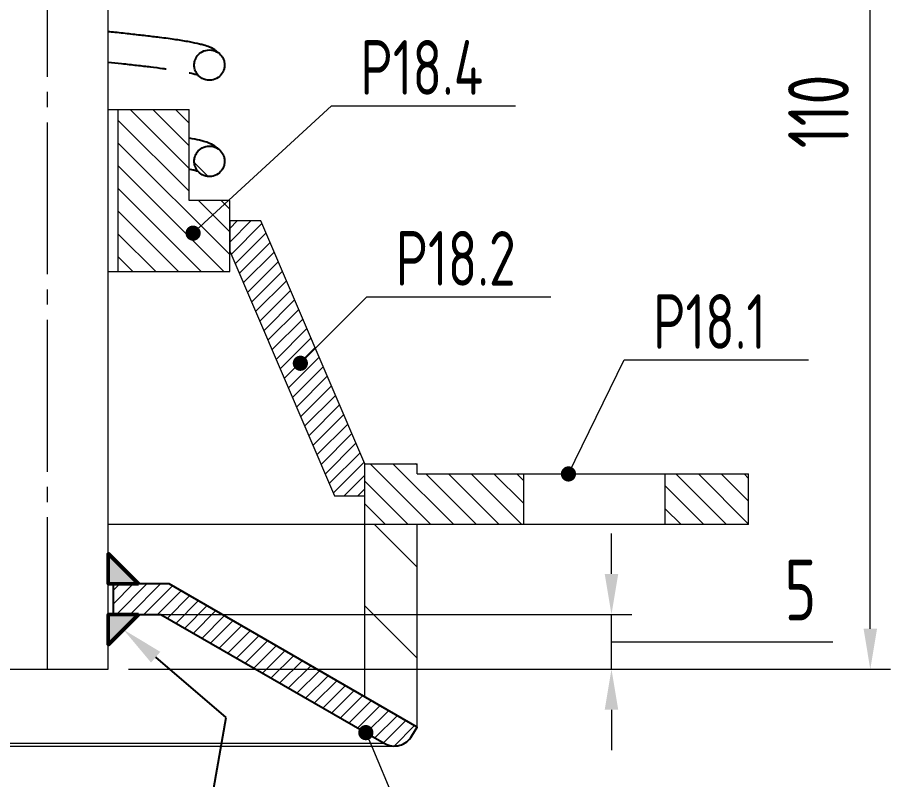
# Model space of a CAD drawing. Header units: millimetres. Extents: x -46397 to 283259, y -8690 to 23983.
# Drawn here: x 185114.6 to 185200.8, y -1747.4 to -1672.2 of the extents above; entities that cross this region are included whole.
import ezdxf
from ezdxf import colors
from ezdxf.entities.mleader import LeaderData, LeaderLine
from ezdxf.math import Vec2, Vec3

# ---------------------------------------------------------------- set-up
doc = ezdxf.new("R2010")
doc.units = ezdxf.units.MM
doc.linetypes.add('EB_DASHDOT', pattern=[39, 30, -3, 3, -3])
doc.layers.get('Defpoints').update_dxf_attribs({"lineweight": 0})
for name, color, linetype, lineweight in [('0.01.TÂM', 20, 'EB_DASHDOT', 5), ('4.KICH THUOC', 3, 'Continuous', 9), ('AM_0', 7, 'Continuous', 50), ('AM_5', 3, 'Continuous', 25), ('mDƯỜNG CƠ BẢN', 255, 'Continuous', 25)]:
    doc.layers.add(name, color=color, linetype=linetype, lineweight=lineweight)
doc.layers.add('DIM', color=8, linetype='Continuous')
doc.styles.add('GHI CHÚ 1', font='isocp_IV25.ttf', dxfattribs={"width": 0.8})
doc.styles.get("Standard").update_dxf_attribs({"font": 'isocp.shx', "width": 0.8})
doc.dimstyles.new('1-30SCALE', dxfattribs={"dimtxt": 75, "dimasz": 75, "dimexe": 37.5, "dimexo": 30, "dimgap": 30, "dimtad": 1, "dimtoh": 1, "dimdec": 0, "dimdsep": 46, "dimtxsty": 'GHI CHÚ 1', "dimcen": 0.09, "dimclrd": 256, "dimclre": 256, "dimclrt": 2, "dimadec": 0, "dimazin": 0, "dimtfac": 1, "dimtdec": 0, "dimtofl": 0, "dimtmove": 0, "dimatfit": 3, "dimfxl": 1, "dimlwd": 0, "dimlwe": 0, "dimarcsym": 0})
pattern_1 = [(45, (96220.0758, 239282.5908), (-0.673519209, 0.673519209), [])]
pattern_2 = [(315, (184650.214, -1177.712), (4.49013, 4.49013), [])]
pattern_3 = [(135, (-55316.1945, -90309.65), (-1.122532015, -1.122532015), [])]

# ---------------------------------------------------------------- blocks, each defined once
blk = doc.blocks.new('*D942')
at = {"layer": 'Defpoints', "color": 0, "transparency": 16777216}
for p in [(185123.553, -1731.1, 1.046), (185173.255, -1731.1), (185123.553, -1736.515, 1.046)]:
    blk.add_point(p, dxfattribs=at)
at = {"layer": 'DIM', "linetype": 'Continuous', "lineweight": 0, "transparency": 16777216}
for p, q in [((185173.255, -1727.1), (185173.255, -1723.1)), ((185125.553, -1731.1), (185175.255, -1731.1)), ((185173.255, -1736.515), (185173.255, -1731.1)), ((185173.255, -1733.807), (185188.725, -1733.807)), ((185188.725, -1733.807), (185195.104, -1733.807)), ((185125.553, -1736.515), (185175.255, -1736.515)), ((185173.255, -1740.515), (185173.255, -1744.515))]:
    blk.add_line(p, q, dxfattribs=at)
at = {"layer": 'DIM', "transparency": 16777216}
for points in [[(185172.588, -1727.1), (185173.921, -1727.1), (185173.255, -1731.1)], [(185172.588, -1740.515), (185173.921, -1740.515), (185173.255, -1736.515)]]:
    blk.add_solid(points, dxfattribs=at)
at = {"layer": 'DIM', "color": 2, "transparency": 16777216, "insert": (185191.914, -1728.69), "char_height": 6, "attachment_point": 5, "style": 'GHI CHÚ 1'}
blk.add_mtext('5', dxfattribs=at)
blk = doc.blocks.new('*D943')
at = {"layer": 'Defpoints', "color": 0, "transparency": 16777216}
for p in [(185123.553, -1626.356), (185198.813, -1626.356), (185123.553, -1736.515, 1.046)]:
    blk.add_point(p, dxfattribs=at)
at = {"layer": 'DIM', "linetype": 'Continuous', "lineweight": 0, "transparency": 16777216}
for p, q in [((185125.553, -1626.356), (185200.813, -1626.356)), ((185198.813, -1732.515), (185198.813, -1630.356)), ((185125.553, -1736.515), (185200.813, -1736.515))]:
    blk.add_line(p, q, dxfattribs=at)
at = {"layer": 'DIM', "transparency": 16777216}
for points in [[(185198.147, -1630.356), (185199.48, -1630.356), (185198.813, -1626.356)], [(185198.147, -1732.515), (185199.48, -1732.515), (185198.813, -1736.515)]]:
    blk.add_solid(points, dxfattribs=at)
at = {"layer": 'DIM', "color": 2, "transparency": 16777216, "insert": (185193.696, -1681.436), "char_height": 6, "attachment_point": 5, "rotation": 90, "style": 'GHI CHÚ 1'}
blk.add_mtext('110', dxfattribs=at)
blk = doc.blocks.new('_Dot')
at = {"color": 0, "linetype": 'ByBlock', "lineweight": -2}
blk.add_line((-0.5, 0), (-1, 0), dxfattribs=at)
at = {"color": 0, "linetype": 'ByBlock', "const_width": 0.5}
blk.add_lwpolyline([(-0.25, 0, 1), (0.25, 0, 1)], format="xyb", close=True, dxfattribs=at)
blk = doc.blocks.new('*S932')
at = {"layer": 'AM_5', "linetype": 'Continuous'}
for p, q in [((256654.906, -35283.459, 11.587), (256647.957, -35277.513, 11.587)), ((256651.831, -35301.22, 11.587), (256654.906, -35283.459, 11.587)), ((256623.761, -35301.22, 11.587), (256615.361, -35292.82, 11.587)), ((256623.761, -35301.22, 11.587), (256615.361, -35309.62, 11.587)), ((256651.831, -35301.22, 11.587), (256623.761, -35301.22, 11.587))]:
    blk.add_line(p, q, dxfattribs=at)
at = {"layer": 'AM_5', "color": 2, "linetype": 'Continuous'}
for p, q in [((256640.421, -35301.22, 11.587), (256632.021, -35292.82, 11.587)), ((256632.021, -35292.82, 11.587), (256632.021, -35301.22, 11.587)), ((256632.021, -35301.22, 11.587), (256640.421, -35301.22, 11.587)), ((256632.021, -35301.22, 11.587), (256640.421, -35301.22, 11.587)), ((256640.421, -35301.22, 11.587), (256632.021, -35309.62, 11.587)), ((256632.021, -35309.62, 11.587), (256632.021, -35301.22, 11.587))]:
    blk.add_line(p, q, dxfattribs=at)
blk.add_circle((256651.831, -35301.22, 11.587), 3.15, dxfattribs=at)
at = {"layer": 'AM_5', "linetype": 'Continuous'}
blk.add_trace([(256648.412, -35276.981, 11.587), (256647.502, -35278.045, 11.587), (256644.766, -35274.782, 11.587)], dxfattribs=at)
at = {"layer": 'AM_5', "color": 2, "linetype": 'Continuous', "char_height": 4.2}
for s, insert, attachment_point in [('3', (256630.761, -35299.96, 11.587), 9), ('Type', (256614.101, -35301.22, 11.587), 6), ('3', (256630.761, -35302.48, 11.587), 3)]:
    blk.add_mtext(s, dxfattribs=dict(at, insert=insert, attachment_point=attachment_point))

msp = doc.modelspace()

# ---------------------------------------------------------------- hatches: boundary and pattern name
at = {"linetype": 'Continuous', "lineweight": 18}
h = msp.add_hatch(dxfattribs=at)
h.set_pattern_fill('ANSI31', scale=2, angle=-90, style=0)
h.set_pattern_definition(pattern_2)
edge = h.paths.add_edge_path(flags=0)
edge.add_spline(control_points=[(185135.053, -1686.359), (185135.053, -1683.359), (185132.053, -1683.359), (185132.053, -1686.359), (185132.053, -1689.359), (185135.053, -1689.359), (185135.053, -1686.359)], knot_values=[0, 0, 0, 0, 0.5, 0.5, 0.5, 1, 1, 1, 1], weights=[1, 0.333333, 0.333333, 1, 0.333333, 0.333333, 1], degree=3, periodic=0)
at = {"linetype": 'Continuous', "lineweight": 0}
h = msp.add_hatch(dxfattribs=at)
h.set_pattern_fill('ANSI31', color=251, scale=0.3, style=0)
h.set_pattern_definition(pattern_1)
h.paths.add_polyline_path([(185145.893, -1719.39), (185148.893, -1719.39), (185148.893, -1716.234), (185138.619, -1692.234), (185135.553, -1692.234), (185135.553, -1695.234)], flags=0)
at = {"linetype": 'Continuous', "lineweight": 18}
h = msp.add_hatch(dxfattribs=at)
h.set_pattern_fill('ANSI31', color=251, scale=0.5, angle=90, style=0)
h.set_pattern_definition(pattern_3)
h.paths.add_polyline_path([(185164.553, -1722.234), (185164.553, -1717.234), (185154.053, -1717.234), (185154.053, -1716.234), (185148.893, -1716.234), (185148.893, -1722.234)], flags=0)
h = msp.add_hatch(dxfattribs=at)
h.set_pattern_fill('ANSI31', color=251, scale=0.5, angle=90, style=0)
h.set_pattern_definition(pattern_3)
h.paths.add_polyline_path([(185178.553, -1722.234), (185186.803, -1722.234), (185186.803, -1717.234), (185178.553, -1717.234)], flags=0)
h = msp.add_hatch(dxfattribs=at)
h.set_pattern_fill('ANSI31', color=251, scale=2, angle=-90, style=0)
h.set_pattern_definition(pattern_2)
h.paths.add_polyline_path([(185148.893, -1722.234), (185148.893, -1739.254), (185154.053, -1742.234), (185154.053, -1722.234)], flags=0)
h = msp.add_hatch(dxfattribs=at)
h.set_pattern_fill('ANSI31', color=251, scale=0.3, style=0)
h.set_pattern_definition(pattern_1)
edge = h.paths.add_edge_path()
edge.add_line((185124.053, -1731.1), (185128.768, -1731.1))
edge.add_line((185128.768, -1731.1), (185150.821, -1743.832))
edge.add_arc((185151.821, -1742.1), 2, 240, 330)
edge.add_line((185153.553, -1743.1), (185154.053, -1742.234))
edge.add_line((185154.053, -1742.234), (185129.572, -1728.1))
edge.add_line((185129.572, -1728.1), (185124.053, -1728.1))
edge.add_line((185124.053, -1728.1), (185124.053, -1731.1))
edge = h.paths.add_edge_path()
edge.add_line((185111.053, -1731.1), (185106.337, -1731.1))
edge.add_line((185106.337, -1731.1), (185084.285, -1743.832))
edge.add_arc((185083.285, -1742.1), 2, 210, 300, ccw=False)
edge.add_line((185081.553, -1743.1), (185081.053, -1742.234))
edge.add_line((185081.053, -1742.234), (185105.533, -1728.1))
edge.add_line((185105.533, -1728.1), (185111.053, -1728.1))
edge.add_line((185111.053, -1728.1), (185111.053, -1731.1))
at = {"layer": 'AM_0', "lineweight": 0}
h = msp.add_hatch(dxfattribs=at)
h.set_pattern_fill('ANSI31', color=251, scale=0.5, angle=-90, style=0)
h.set_pattern_definition([(315, (96220.0758, 239282.5908), (1.122532015, 1.122532015), [])])
h.paths.add_polyline_path([(185131.553, -1690.234), (185131.553, -1681.234), (185124.553, -1681.234), (185124.553, -1697.234), (185135.553, -1697.234), (185135.553, -1690.234)])
at = {"layer": 'AM_0'}
h = msp.add_hatch(color=1, dxfattribs=at)
h.dxf.hatch_style = 1
h.set_gradient(color1=(0, 0, 255), color2=(255, 255, 0), name='SPHERICAL')
h.paths.add_polyline_path([(185126.553, -1731.1), (185123.553, -1734.1), (185123.553, -1731.1)])
h.paths.add_polyline_path([(185126.553, -1728.1), (185123.553, -1725.1), (185123.553, -1728.1)])
h.paths.add_polyline_path([(185108.553, -1728.1), (185111.553, -1725.1), (185111.553, -1728.1)])
h.paths.add_polyline_path([(185108.553, -1731.1), (185111.553, -1734.1), (185111.553, -1731.1)])

# ---------------------------------------------------------------- linework, layer by layer
at = {"color": 3, "linetype": 'Continuous', "lineweight": 18}
for p, q in [((185123.553, -1681.234, -0.155), (185131.553, -1681.234, -0.155)), ((185124.553, -1697.234, -0.155), (185124.553, -1681.234, -0.155)), ((185131.553, -1690.234, -0.155), (185131.553, -1681.234, -0.155)), ((185135.553, -1690.234, -0.155), (185131.553, -1690.234, -0.155)), ((185135.553, -1697.234, -0.155), (185135.553, -1690.234, -0.155)), ((185123.553, -1697.234, -0.155), (185135.553, -1697.234, -0.155))]:
    msp.add_line(p, q, dxfattribs=at)
at = {"color": 7, "linetype": 'Continuous', "lineweight": 0}
msp.add_line((185135.553, -1692.234, -0.155), (185135.553, -1695.234, -0.155), dxfattribs=at)
at = {"color": 2, "linetype": 'Continuous', "lineweight": 0}
for p, q in [((185083.285, -1744.1, -0.155), (185151.821, -1744.1, -0.155)), ((185084.285, -1743.832, -0.155), (185150.821, -1743.832, -0.155))]:
    msp.add_line(p, q, dxfattribs=at)
at = {"color": 7, "linetype": 'Continuous', "lineweight": 25}
for points, knots in [([(185134.38, -1675.616, -0.155), (185134.332, -1675.564, -0.155), (185134.134, -1675.344, -0.155), (185133.596, -1675.087, -0.155), (185133.009, -1674.895, -0.155), (185132.448, -1674.753, -0.155), (185131.569, -1674.564, -0.155), (185130.271, -1674.349, -0.155), (185128.801, -1674.155, -0.155), (185127.291, -1673.975, -0.155), (185125.813, -1673.806, -0.155), (185124.559, -1673.669, -0.155), (185123.78, -1673.589, -0.155), (185123.553, -1673.565, -0.155)], [0, 0, 0, 0, 0.025384, 0.10641, 0.175831, 0.238789, 0.361291, 0.498041, 0.638415, 0.743701, 0.849967, 0.956284, 1, 1, 1, 1]), ([(185135.053, -1676.859, -0.155), (185135.053, -1676.734, -0.155), (185135.037, -1676.593, -0.155), (185134.948, -1676.286, -0.155), (185134.873, -1676.119, -0.155), (185134.633, -1675.799, -0.155), (185134.466, -1675.647, -0.155), (185134.051, -1675.425, -0.155), (185133.803, -1675.359, -0.155), (185133.303, -1675.359, -0.155), (185133.054, -1675.425, -0.155), (185132.639, -1675.647, -0.155), (185132.473, -1675.799, -0.155), (185132.233, -1676.119, -0.155), (185132.157, -1676.286, -0.155), (185132.068, -1676.593, -0.155), (185132.053, -1676.734, -0.155), (185132.053, -1676.984, -0.155), (185132.068, -1677.126, -0.155), (185132.157, -1677.433, -0.155), (185132.233, -1677.599, -0.155), (185132.473, -1677.919, -0.155), (185132.639, -1678.072, -0.155), (185133.054, -1678.294, -0.155), (185133.303, -1678.359, -0.155), (185133.803, -1678.359, -0.155), (185134.051, -1678.294, -0.155), (185134.466, -1678.072, -0.155), (185134.633, -1677.919, -0.155), (185134.873, -1677.599, -0.155), (185134.948, -1677.433, -0.155), (185135.037, -1677.126, -0.155), (185135.053, -1676.984, -0.155), (185135.053, -1676.859, -0.155)], [0, 0, 0, 0, 0.0625, 0.0625, 0.125, 0.125, 0.1875, 0.1875, 0.25, 0.25, 0.3125, 0.3125, 0.375, 0.375, 0.4375, 0.4375, 0.5, 0.5, 0.5625, 0.5625, 0.625, 0.625, 0.6875, 0.6875, 0.75, 0.75, 0.8125, 0.8125, 0.875, 0.875, 0.9375, 0.9375, 1, 1, 1, 1]), ([(185123.553, -1676.567, -0.155), (185123.996, -1676.614, -0.155), (185124.974, -1676.718, -0.155), (185126.371, -1676.874, -0.155), (185127.722, -1677.035, -0.155), (185128.688, -1677.151, -0.155), (185129.151, -1677.217, -0.155), (185129.265, -1677.234, -0.155)], [0, 0, 0, 0, 0.2040545, 0.4494864, 0.690006, 0.9239442, 1, 1, 1, 1]), ([(185131.553, -1677.617, -0.155), (185131.572, -1677.621, -0.155), (185131.836, -1677.673, -0.155), (185132.105, -1677.739, -0.155), (185132.351, -1677.822, -0.155), (185132.338, -1677.782, -0.155), (185132.336, -1677.777, -0.155)], [0, 0, 0, 0, 0.0353048, 0.4843563, 0.9256973, 1, 1, 1, 1]), ([(185134.38, -1685.115, -0.155), (185134.332, -1685.063, -0.155), (185134.134, -1684.844, -0.155), (185133.595, -1684.587, -0.155), (185133.011, -1684.394, -0.155), (185132.441, -1684.252, -0.155), (185131.968, -1684.14, -0.155), (185131.561, -1684.072, -0.155), (185131.553, -1684.071, -0.155)], [0, 0, 0, 0, 0.069764, 0.292449, 0.483243, 0.656273, 0.992948, 1, 1, 1, 1]), ([(185135.053, -1686.359, -0.155), (185135.053, -1686.234, -0.155), (185135.037, -1686.092, -0.155), (185134.948, -1685.785, -0.155), (185134.873, -1685.619, -0.155), (185134.633, -1685.299, -0.155), (185134.466, -1685.146, -0.155), (185134.051, -1684.925, -0.155), (185133.803, -1684.859, -0.155), (185133.303, -1684.859, -0.155), (185133.054, -1684.925, -0.155), (185132.639, -1685.146, -0.155), (185132.473, -1685.299, -0.155), (185132.233, -1685.619, -0.155), (185132.157, -1685.785, -0.155), (185132.068, -1686.092, -0.155), (185132.053, -1686.234, -0.155), (185132.053, -1686.484, -0.155), (185132.068, -1686.625, -0.155), (185132.157, -1686.932, -0.155), (185132.233, -1687.099, -0.155), (185132.473, -1687.419, -0.155), (185132.639, -1687.572, -0.155), (185133.054, -1687.793, -0.155), (185133.303, -1687.859, -0.155), (185133.803, -1687.859, -0.155), (185134.051, -1687.793, -0.155), (185134.466, -1687.572, -0.155), (185134.633, -1687.419, -0.155), (185134.873, -1687.099, -0.155), (185134.948, -1686.932, -0.155), (185135.037, -1686.625, -0.155), (185135.053, -1686.484, -0.155), (185135.053, -1686.359, -0.155)], [0, 0, 0, 0, 0.0625, 0.0625, 0.125, 0.125, 0.1875, 0.1875, 0.25, 0.25, 0.3125, 0.3125, 0.375, 0.375, 0.4375, 0.4375, 0.5, 0.5, 0.5625, 0.5625, 0.625, 0.625, 0.6875, 0.6875, 0.75, 0.75, 0.8125, 0.8125, 0.875, 0.875, 0.9375, 0.9375, 1, 1, 1, 1]), ([(185131.553, -1687.116, -0.155), (185131.572, -1687.12, -0.155), (185131.836, -1687.172, -0.155), (185132.105, -1687.238, -0.155), (185132.351, -1687.322, -0.155), (185132.338, -1687.282, -0.155), (185132.336, -1687.276, -0.155)], [0, 0, 0, 0, 0.0353048, 0.4843563, 0.9256973, 1, 1, 1, 1])]:
    msp.add_open_spline(points, degree=3, knots=knots, dxfattribs=at)
at = {"layer": '0.01.TÂM', "lineweight": 0, "ltscale": 0.5}
msp.add_line((185117.553, -1736.515, -0.155), (185117.553, -1626.356, -0.155), dxfattribs=at)
at = {"layer": 'AM_0', "color": 3, "lineweight": 18}
for p, q in [((185138.619, -1692.234, -0.155), (185135.553, -1692.234, -0.155)), ((185148.893, -1716.234, -0.155), (185138.619, -1692.234, -0.155)), ((185135.553, -1695.234, -0.155), (185145.893, -1719.39, -0.155)), ((185148.893, -1739.254, -0.155), (185148.893, -1716.234, -0.155)), ((185148.893, -1716.234, -0.155), (185154.053, -1716.234, -0.155)), ((185154.053, -1717.234, -0.155), (185154.053, -1716.234, -0.155)), ((185154.053, -1717.234, -0.155), (185186.803, -1717.234, -0.155)), ((185164.553, -1717.234, -0.155), (185164.553, -1722.234, -0.155)), ((185178.553, -1722.234, -0.155), (185178.553, -1717.234, -0.155)), ((185186.803, -1722.234, -0.155), (185186.803, -1717.234, -0.155)), ((185145.893, -1719.39, -0.155), (185148.893, -1719.39, -0.155)), ((185186.803, -1722.234, -0.155), (185123.553, -1722.234, -0.155)), ((185154.053, -1742.234, -0.155), (185154.053, -1722.234, -0.155))]:
    msp.add_line(p, q, dxfattribs=at)
at = {"layer": 'AM_0', "color": 3, "lineweight": 18, "elevation": -0.155}
msp.add_lwpolyline([(185111.553, -1666.294), (185111.553, -1736.515), (185123.553, -1736.515), (185123.553, -1667.044)], dxfattribs=at)
at = {"layer": 'AM_0', "color": 1, "elevation": -0.155}
for points in [[(185126.553, -1728.1), (185123.553, -1725.1), (185123.553, -1725.1), (185123.553, -1728.1)], [(185126.553, -1731.1), (185123.553, -1734.1), (185123.553, -1734.1), (185123.553, -1731.1)]]:
    msp.add_lwpolyline(points, close=True, dxfattribs=at)
at = {"layer": 'mDƯỜNG CƠ BẢN', "color": 2, "elevation": -0.155}
msp.add_lwpolyline([(185124.053, -1731.1), (185128.768, -1731.1), (185150.821, -1743.832, 0.414214), (185153.553, -1743.1), (185154.053, -1742.234), (185129.572, -1728.1), (185124.053, -1728.1)], format="xyb", close=True, dxfattribs=at)

# ---------------------------------------------------------------- block references
at = {"layer": 'AM_5'}
msp.add_blockref('*S932', (-71519.713, 33542.183), dxfattribs=at)

# ---------------------------------------------------------------- dimensions: what is measured, and where the dimension line sits
at = {"layer": 'DIM'}
for base, p2, picture, middle in [((185198.813, -1626.356, -1.2), (185123.553, -1626.356, -1.2), '*D943', (185193.696, -1681.436, -1.2)), ((185173.255, -1731.1, -1.2), (185123.553, -1731.1, -0.155), '*D942', (185190.725, -1728.69, -1.2))]:
    dim = msp.add_linear_dim(base=base, p1=(185123.553, -1736.515, -0.155), p2=p2, angle=90, dimstyle='1-30SCALE', override={"dimtxt": 6, "dimasz": 4, "dimexe": 2, "dimexo": 2, "dimgap": 2, "dimtmove": 1}, dxfattribs=at)
    dim.commit()
    dim.dimension.update_dxf_attribs({"geometry": picture, "text_midpoint": middle})

# ---------------------------------------------------------------- leaders
at = {"layer": '4.KICH THUOC', "ltscale": 5}
ml = msp.add_multileader_mtext('Standard', dxfattribs=at)
ml.set_content('{\\Fisocp|c0;P18.4}', color=256)
ml.set_leader_properties(lineweight=9)
ml.set_arrow_properties(name='DOT')
ml.build(insert=Vec2(0, 0))
ml.multileader.update_dxf_attribs({"has_dogleg": 0, "text_left_attachment_type": 5, "text_right_attachment_type": 6, "dogleg_length": 0.125, "arrow_head_size": 1.5, "scale": 300})
ctx = ml.context
ctx.base_point, ctx.scale, ctx.char_height, ctx.arrow_head_size, ctx.landing_gap_size, ctx.plane_origin = Vec3(185145.598, -1680.872, 2.983), 300, 5.4, 1.5, 2.859, Vec3(185292.662, -1668.026, 2.983)
ctx.left_attachment, ctx.right_attachment = 5, 6
notes = []
notes.append((ctx, [(1, (1, 1, 0), (185140.834, -1680.872, 2.983), (1, 0), 4.764, [(0, [(185131.938, -1693.454, 2.983)], 0, [])])]))
ctx.mtext.insert, ctx.mtext.flow_direction = Vec3(185148.457, -1674.392, 2.983), 5
ml = msp.add_multileader_mtext('Standard', dxfattribs=at)
ml.set_content('{\\Fisocp|c0;P18.2}', color=256)
ml.set_leader_properties(lineweight=9)
ml.set_arrow_properties(name='DOT')
ml.build(insert=Vec2(0, 0))
ml.multileader.update_dxf_attribs({"has_dogleg": 0, "text_left_attachment_type": 5, "text_right_attachment_type": 6, "dogleg_length": 0.125, "arrow_head_size": 1.5, "scale": 300})
ctx = ml.context
ctx.base_point, ctx.scale, ctx.char_height, ctx.arrow_head_size, ctx.landing_gap_size, ctx.plane_origin = Vec3(185149.081, -1699.729, -2.216), 300, 5.4, 1.5, 2.859, Vec3(185304.258, -1717.403, -2.216)
ctx.left_attachment, ctx.right_attachment = 5, 6
notes.append((ctx, [(1, (1, 1, 0), (185144.316, -1699.729, -2.216), (1, 0), 4.764, [(0, [(185142.53, -1706.305, -2.216)], 0, [])])]))
ctx.mtext.insert, ctx.mtext.flow_direction = Vec3(185151.939, -1693.248, -2.216), 5
ml = msp.add_multileader_mtext('Standard', dxfattribs=at)
ml.set_content('{\\Fisocp|c0;P18.1}', color=256)
ml.set_leader_properties(lineweight=9)
ml.set_arrow_properties(name='DOT')
ml.build(insert=Vec2(0, 0))
ml.multileader.update_dxf_attribs({"has_dogleg": 0, "text_left_attachment_type": 5, "text_right_attachment_type": 6, "dogleg_length": 0.125, "arrow_head_size": 1.5, "scale": 300})
ctx = ml.context
ctx.base_point, ctx.scale, ctx.char_height, ctx.arrow_head_size, ctx.landing_gap_size, ctx.plane_origin = Vec3(185174.506, -1705.964, -0.155), 300, 5.4, 1.5, 2.859, Vec3(185317.007, -1727.345, -0.155)
ctx.left_attachment, ctx.right_attachment = 5, 6
notes.append((ctx, [(1, (1, 1, 0), (185169.742, -1705.964, -0.155), (1, 0), 4.764, [(0, [(185169.006, -1717.234, -0.155)], 0, [])])]))
ctx.mtext.insert, ctx.mtext.flow_direction = Vec3(185177.365, -1699.484, -0.155), 5
ml = msp.add_multileader_mtext('Standard', dxfattribs=at)
ml.set_content('{\\Fisocp|c0;P18.5}', color=256)
ml.set_leader_properties(lineweight=9)
ml.set_arrow_properties(name='DOT')
ml.build(insert=Vec2(0, 0))
ml.multileader.update_dxf_attribs({"has_dogleg": 0, "text_left_attachment_type": 5, "text_right_attachment_type": 6, "dogleg_length": 0.125, "arrow_head_size": 1.5, "scale": 300})
ctx = ml.context
ctx.base_point, ctx.scale, ctx.char_height, ctx.arrow_head_size, ctx.landing_gap_size, ctx.plane_origin = Vec3(185155.818, -1758.822, -0.125), 300, 5.4, 1.5, 2.859, Vec3(185275.303, -1739.399, -0.125)
ctx.left_attachment, ctx.right_attachment = 5, 6
notes.append((ctx, [(1, (1, 1, 0), (185151.054, -1758.822, -0.125), (1, 0), 4.764, [(0, [(185148.996, -1742.778, -0.125)], 0, [])])]))
ctx.mtext.insert, ctx.mtext.flow_direction = Vec3(185158.677, -1752.342, -0.125), 5
for ctx, leaders in notes:
    for number, flags, end, landing, length, lines in leaders:
        leader = LeaderData()
        leader.index, (leader.has_last_leader_line, leader.has_dogleg_vector, leader.attachment_direction) = number, flags
        leader.last_leader_point, leader.dogleg_vector, leader.dogleg_length = Vec3(end), Vec3(landing), length
        for number, points, colour, breaks in lines:
            line = LeaderLine()
            line.index, line.vertices, line.color, line.breaks = number, Vec3.list(points), colors.encode_raw_color(colour), breaks
            leader.lines.append(line)
        ctx.leaders.append(leader)

doc.saveas('drawing.dxf')
